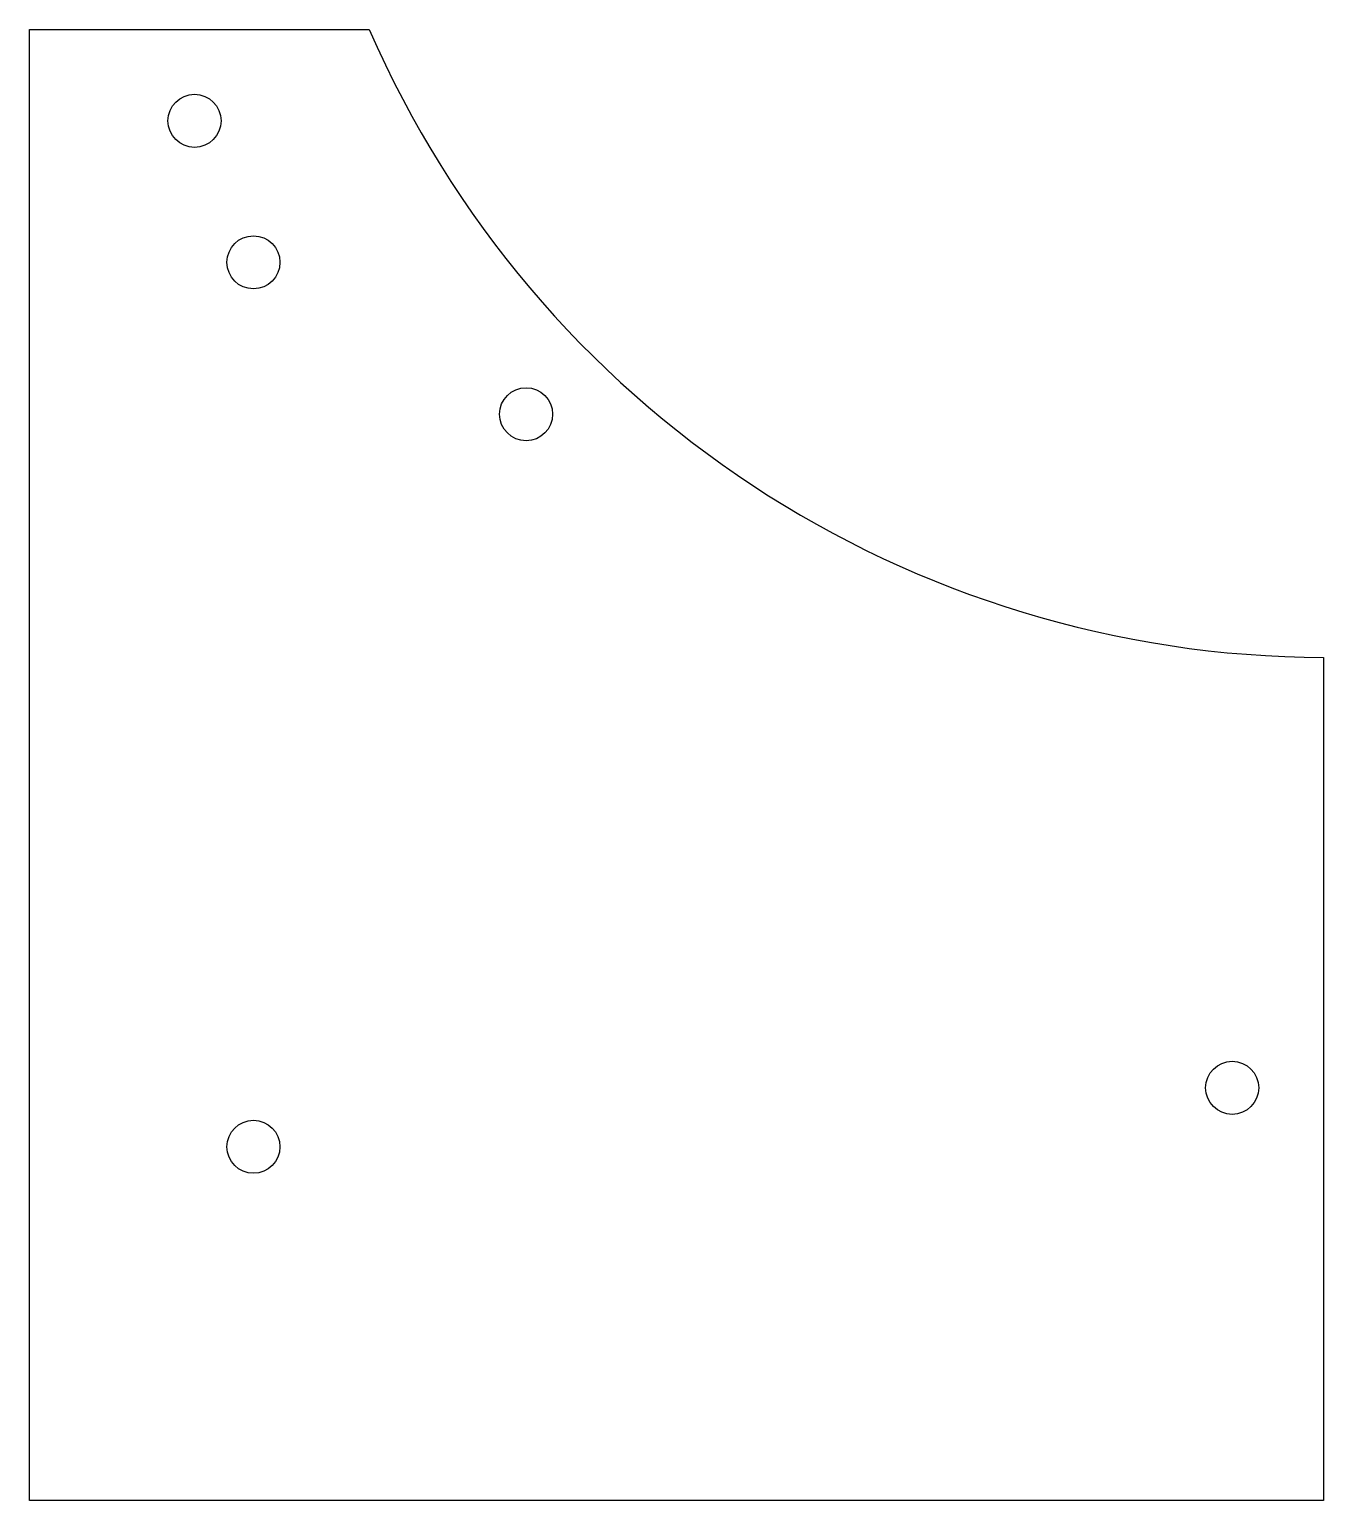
# Model space of a CAD drawing. Header units: millimetres. Extents: x 0 to 110, y 0 to 125.
import ezdxf

# ---------------------------------------------------------------- set-up
doc = ezdxf.new("R2010")
doc.units = ezdxf.units.MM

msp = doc.modelspace()

# ---------------------------------------------------------------- linework, layer by layer
for p, q in [((0, 0), (0, 124.75)), ((0, 124.75), (28.82, 124.75)), ((109.75, 71.5), (109.75, 0)), ((109.75, 0), (0, 0))]:
    msp.add_line(p, q)
for centre in [(14, 117), (19, 105), (42.12, 92.12), (102, 35), (19, 30)]:
    msp.add_circle(centre, 2.25)
msp.add_arc((110, 160), 88.5, 203.4723, 269.8381)

doc.saveas('drawing.dxf')
